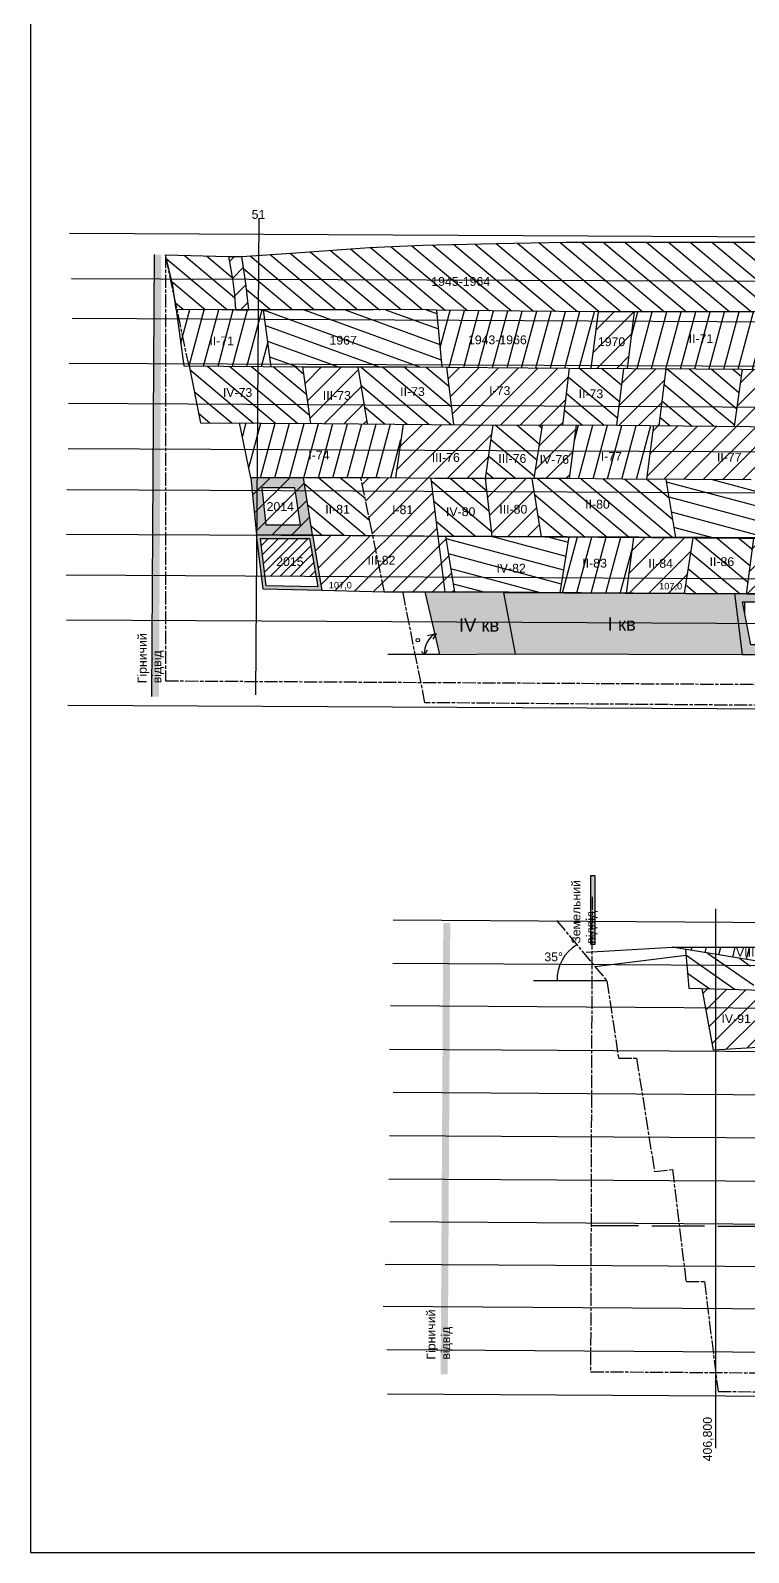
# Model space of a CAD drawing. Header units: millimetres. Extents: x 2676 to 4143, y 514 to 1947.
# Drawn here: x 2676 to 3002, y 514 to 1206 of the extents above; entities that cross this region are included whole.
import ezdxf

# ---------------------------------------------------------------- set-up
doc = ezdxf.new("R2010")
doc.units = ezdxf.units.MM
doc.header["$LTSCALE"] = 0.5
doc.linetypes.add('ACAD_ISO08W100', pattern=[36, 24, -3, 6, -3])
doc.layers.add('горный отвод', color=7, linetype='Continuous')
doc.styles.get("Standard").update_dxf_attribs({"font": 'arial.ttf'})
pattern_1 = [(140, (-3797.864, -1736.868), (-4.0817013, -4.864382), [])]
pattern_2 = [(45, (-3797.864, -1736.868), (-4.490128, 4.490128), [])]
pattern_3 = [(75, (-3797.864, -1736.868), (-6.133629, 1.643501), [])]
pattern_4 = [(165, (-3797.864, -1736.868), (-1.643501, -6.133629), [])]

msp = doc.modelspace()

# ---------------------------------------------------------------- hatches: boundary and pattern name
at = {"layer": 'горный отвод', "ltscale": 0.5}
h = msp.add_hatch(dxfattribs=at)
h.set_pattern_fill('ANSI31', color=256)
h.paths.add_polyline_path([(2780.32, 974.54), (2782.43, 957.39), (2805.53, 957.26), (2802.59, 974.54)], flags=17)
h.paths.add_polyline_path([(2731.41, 1251.59), (3061.24, 1251.59), (3061.24, 1657.59), (2731.41, 1657.59)], flags=9)
h = msp.add_hatch(dxfattribs=at)
h.set_pattern_fill('ANSI31', color=256, scale=2, angle=95)
h.set_pattern_definition(pattern_1)
h.paths.add_polyline_path([(2779.57, 1103.24), (2771.89, 1102.7), (2773.76, 1090.47), (2774.98, 1078.46), (2779.41, 1078.46)])
h.paths.add_polyline_path([(2796.47, 1104.43), (2779.57, 1103.24), (2779.41, 1078.46), (2781.61, 1078.46), (2831.5, 1078.46), (2853.41, 1078.69), (2860.34, 1078.28), (2898.23, 1077.92), (2933.76, 1077.58), (2950.1, 1077.58), (3028.1, 1077.58), (3033.39, 1105.79), (3041.87, 1104.31), (3055.72, 1102.69), (3057.37, 1109.31), (3012.3, 1109.31), (2969.63, 1109.31), (2919.33, 1109.31), (2887.37, 1108.59), (2853.99, 1107.83), (2829.93, 1106.77)])
h = msp.add_hatch(color=1, dxfattribs=at)
h.dxf.hatch_style = 1
h.paths.add_polyline_path([(2731.02, 902.65), (2734.23, 902.63), (2735.38, 1103.64), (2732.2, 1103.64)])
h = msp.add_hatch(dxfattribs=at)
h.set_pattern_fill('ANSI31', color=256, scale=2, angle=95)
h.set_pattern_definition(pattern_1)
h.paths.add_polyline_path([(2740.47, 1089.51), (2741.16, 1084.66), (2742.43, 1078.7), (2762.94, 1078.46), (2769.02, 1078.46), (2768.47, 1085.31), (2767.61, 1092.62), (2765.85, 1102.7), (2737.15, 1103.54)])
h = msp.add_hatch(dxfattribs=at)
h.set_pattern_fill('ANSI31', color=256, scale=2)
h.set_pattern_definition(pattern_2)
h.paths.add_polyline_path([(2767.61, 1092.62), (2768.47, 1085.31), (2769.02, 1078.46), (2774.98, 1078.46), (2773.76, 1090.47), (2771.89, 1102.7), (2765.85, 1102.7)])
h = msp.add_hatch(dxfattribs=at)
h.set_pattern_fill('ANSI31', color=256, scale=2, angle=30)
h.set_pattern_definition(pattern_3)
h.paths.add_polyline_path([(2742.43, 1078.7), (2742.01, 1078.7), (2745.59, 1053.02), (2747.89, 1052.99)])
h.paths.add_polyline_path([(2747.89, 1052.99), (2779.25, 1052.69), (2779.41, 1078.46), (2762.94, 1078.46), (2742.43, 1078.7)])
h.paths.add_polyline_path([(2779.25, 1052.69), (2785.1, 1052.64), (2781.61, 1078.46), (2779.41, 1078.46)])
h = msp.add_hatch(dxfattribs=at)
h.set_pattern_fill('ANSI31', color=256, scale=2, angle=115)
h.set_pattern_definition([(160, (-3797.864, -1736.868), (-2.171828, -5.967048), [])])
h.paths.add_polyline_path([(2785.1, 1052.64), (2799.65, 1052.5), (2846.98, 1052.5), (2862.8, 1052.39), (2860.34, 1078.28), (2853.41, 1078.69), (2831.5, 1078.46), (2781.61, 1078.46)])
h = msp.add_hatch(dxfattribs=at)
h.set_pattern_fill('ANSI31', color=256, scale=2, angle=30)
h.set_pattern_definition(pattern_3)
h.paths.add_polyline_path([(2920.14, 1051.99), (2930.39, 1051.93), (2933.76, 1077.58), (2898.23, 1077.92), (2860.34, 1078.28), (2862.8, 1052.39)])
h = msp.add_hatch(dxfattribs=at)
h.set_pattern_fill('ANSI31', color=256, scale=2)
h.set_pattern_definition(pattern_2)
h.paths.add_polyline_path([(2930.39, 1051.93), (2946.92, 1051.83), (2950.1, 1077.58), (2933.76, 1077.58)])
h = msp.add_hatch(dxfattribs=at)
h.set_pattern_fill('ANSI31', color=256, scale=2, angle=30)
h.set_pattern_definition(pattern_3)
h.paths.add_polyline_path([(2978.48, 1051.64), (3019.95, 1051.39), (3035.85, 1051.19), (3031.61, 1077.58), (3028.1, 1077.58), (2950.1, 1077.58), (2946.92, 1051.83)])
h = msp.add_hatch(dxfattribs=at)
h.set_pattern_fill('ANSI31', color=256, scale=2, angle=95)
h.set_pattern_definition(pattern_1)
h.paths.add_polyline_path([(2747.89, 1052.99), (2753.02, 1027.18), (2779.08, 1027.01), (2779.25, 1052.69)])
h.paths.add_polyline_path([(2799.65, 1052.5), (2779.25, 1052.69), (2779.08, 1027.01), (2803.17, 1026.86)])
h = msp.add_hatch(dxfattribs=at)
h.set_pattern_fill('ANSI31', color=256, scale=2)
h.set_pattern_definition(pattern_2)
h.paths.add_polyline_path([(2803.17, 1026.86), (2808.45, 1026.82), (2828.82, 1026.64), (2824.57, 1052.5), (2799.65, 1052.5)])
h = msp.add_hatch(dxfattribs=at)
h.set_pattern_fill('ANSI31', color=256, scale=2, angle=95)
h.set_pattern_definition(pattern_1)
h.paths.add_polyline_path([(2824.57, 1052.5), (2828.82, 1026.64), (2868.06, 1026.3), (2864.78, 1052.37), (2846.98, 1052.5)])
h = msp.add_hatch(dxfattribs=at)
h.set_pattern_fill('ANSI31', color=256, scale=2)
h.set_pattern_definition(pattern_2)
h.paths.add_polyline_path([(2864.78, 1052.37), (2868.06, 1026.3), (2874.26, 1026.24), (2917.51, 1026.08), (2920.53, 1051.99), (2920.14, 1051.99)])
h = msp.add_hatch(dxfattribs=at)
h.set_pattern_fill('ANSI31', color=256, scale=2, angle=95)
h.set_pattern_definition(pattern_1)
h.paths.add_polyline_path([(2920.53, 1051.99), (2917.51, 1026.08), (2942.22, 1025.99), (2945.39, 1051.84)])
h = msp.add_hatch(dxfattribs=at)
h.set_pattern_fill('ANSI31', color=256, scale=2)
h.set_pattern_definition(pattern_2)
h.paths.add_polyline_path([(2942.22, 1025.99), (2961.33, 1025.8), (2964.46, 1051.72), (2945.39, 1051.84)])
h = msp.add_hatch(dxfattribs=at)
h.set_pattern_fill('ANSI31', color=256, scale=2, angle=95)
h.set_pattern_definition(pattern_1)
h.paths.add_polyline_path([(2964.46, 1051.72), (2961.33, 1025.8), (2995.52, 1025.47), (2999.22, 1051.51), (2978.48, 1051.64)])
h = msp.add_hatch(dxfattribs=at)
h.set_pattern_fill('ANSI31', color=256, scale=2)
h.set_pattern_definition(pattern_2)
h.paths.add_polyline_path([(2995.52, 1025.47), (3002.75, 1025.4), (3016.9, 1025.26), (3019.95, 1051.39), (2999.22, 1051.51)])
h = msp.add_hatch(dxfattribs=at)
h.set_pattern_fill('ANSI31', color=256, scale=2, angle=30)
h.set_pattern_definition(pattern_3)
h.paths.add_polyline_path([(2825.99, 1002.18), (2834.51, 1002.18), (2841.61, 1002.05), (2845.19, 1026.5), (2808.45, 1026.82), (2779.08, 1027.01), (2778.92, 1002.18)])
h.paths.add_polyline_path([(2775.91, 1002.18), (2778.92, 1002.18), (2779.08, 1027.01), (2770.8, 1027.07)])
h = msp.add_hatch(dxfattribs=at)
h.set_pattern_fill('ANSI31', color=256, scale=2)
h.set_pattern_definition(pattern_2)
h.paths.add_polyline_path([(2845.19, 1026.5), (2841.61, 1002.05), (2859.53, 1001.74), (2882.48, 1001.74), (2885.83, 1026.2), (2874.26, 1026.24)])
h = msp.add_hatch(dxfattribs=at)
h.set_pattern_fill('ANSI31', color=256, scale=2, angle=95)
h.set_pattern_definition(pattern_1)
h.paths.add_polyline_path([(2882.48, 1001.74), (2895.96, 1001.74), (2904.58, 1001.74), (2908.24, 1026.12), (2885.83, 1026.2)])
h = msp.add_hatch(dxfattribs=at)
h.set_pattern_fill('ANSI31', color=256, scale=2)
h.set_pattern_definition(pattern_2)
h.paths.add_polyline_path([(2923.79, 1026.06), (2908.24, 1026.12), (2904.58, 1001.74), (2920.55, 1001.74)])
h = msp.add_hatch(dxfattribs=at)
h.set_pattern_fill('ANSI31', color=256, scale=2, angle=30)
h.set_pattern_definition(pattern_3)
h.paths.add_polyline_path([(2942.22, 1025.99), (2923.79, 1026.06), (2920.55, 1001.74), (2944.82, 1001.53), (2955.72, 1001.48), (2958.93, 1025.83)])
h = msp.add_hatch(dxfattribs=at)
h.set_pattern_fill('ANSI31', color=256, scale=2)
h.set_pattern_definition(pattern_2)
h.paths.add_polyline_path([(3026.19, 1000.96), (3029.38, 1025.13), (3002.75, 1025.4), (2958.93, 1025.83), (2955.72, 1001.48), (3003.21, 1001.24)])
h = msp.add_hatch(dxfattribs=at)
h.set_pattern_fill('ANSI31', color=256, scale=2)
h.set_pattern_definition(pattern_2)
h.paths.add_polyline_path([(2799.92, 1002.18), (2778.92, 1002.18), (2778.75, 976.13), (2803.93, 976.13)])
h.paths.add_polyline_path([(2778.92, 1002.18), (2775.91, 1002.18), (2778.52, 976.13), (2778.75, 976.13)])
h = msp.add_hatch(color=5, dxfattribs=at)
h.dxf.hatch_style = 1
h.paths.add_polyline_path([(2778.92, 1002.18), (2778.75, 976.13), (2803.93, 976.13), (2799.92, 1002.18)])
h.paths.add_polyline_path([(2795.95, 997.55), (2798.53, 980.76), (2782.71, 980.76), (2781.03, 997.55)], flags=16)
h.paths.add_polyline_path([(2778.92, 1002.18), (2775.91, 1002.18), (2778.52, 976.13), (2778.75, 976.13)])
h = msp.add_hatch(dxfattribs=at)
h.set_pattern_fill('ANSI31', color=256, scale=2, angle=95)
h.set_pattern_definition(pattern_1)
h.paths.add_polyline_path([(2803.93, 976.13), (2831.36, 975.88), (2825.99, 1002.18), (2799.92, 1002.18)])
h = msp.add_hatch(dxfattribs=at)
h.set_pattern_fill('ANSI31', color=256, scale=2)
h.set_pattern_definition(pattern_2)
h.paths.add_polyline_path([(2857.67, 1001.77), (2834.51, 1002.18), (2825.99, 1002.18), (2831.36, 975.88), (2860.92, 975.62)])
h = msp.add_hatch(dxfattribs=at)
h.set_pattern_fill('ANSI31', color=256, scale=2, angle=95)
h.set_pattern_definition(pattern_1)
h.paths.add_polyline_path([(2882.48, 1001.74), (2859.53, 1001.74), (2857.67, 1001.77), (2860.92, 975.62), (2885.43, 975.46)])
h = msp.add_hatch(dxfattribs=at)
h.set_pattern_fill('ANSI31', color=256, scale=2)
h.set_pattern_definition(pattern_2)
h.paths.add_polyline_path([(2882.48, 1001.74), (2885.43, 975.46), (2907.84, 975.33), (2903.56, 1001.74), (2895.96, 1001.74)])
h = msp.add_hatch(dxfattribs=at)
h.set_pattern_fill('ANSI31', color=256, scale=2, angle=95)
h.set_pattern_definition(pattern_1)
h.paths.add_polyline_path([(2920.55, 1001.74), (2903.56, 1001.74), (2907.84, 975.33), (2958.23, 975.01), (2968.82, 974.94), (2964.47, 1001.43), (2944.82, 1001.53)])
h = msp.add_hatch(dxfattribs=at)
h.set_pattern_fill('ANSI31', color=256, scale=2, angle=120)
h.set_pattern_definition(pattern_4)
h.paths.add_polyline_path([(3003.21, 1001.24), (2964.47, 1001.43), (2968.82, 974.94), (3038.58, 974.45), (3062.29, 974.45), (3065.78, 1000.71), (3047.31, 1000.71)])
h = msp.add_hatch(color=6, dxfattribs=at)
h.dxf.hatch_style = 1
h.paths.add_polyline_path([(2778.75, 976.13), (2778.74, 974.33), (2781.55, 951.5), (2808.23, 950.9), (2803.93, 976.13)])
h.paths.add_polyline_path([(2802.59, 974.54), (2806.33, 952.53), (2782.97, 953.06), (2780.32, 974.54)], flags=16)
h = msp.add_hatch(dxfattribs=at)
h.set_pattern_fill('ANSI31', color=256, scale=2)
h.set_pattern_definition(pattern_2)
h.paths.add_polyline_path([(2836.62, 950.07), (2831.36, 975.88), (2803.93, 976.13), (2808.23, 950.9)])
h = msp.add_hatch(dxfattribs=at)
h.set_pattern_fill('ANSI31', color=256, scale=2)
h.set_pattern_definition(pattern_2)
h.paths.add_polyline_path([(2864.14, 950.07), (2860.92, 975.62), (2831.36, 975.88), (2836.62, 950.07), (2845.06, 950.07)])
h = msp.add_hatch(dxfattribs=at)
h.set_pattern_fill('ANSI31', color=256, scale=2)
h.set_pattern_definition(pattern_2)
h.paths.add_polyline_path([(2864.4, 975.6), (2860.92, 975.62), (2864.14, 950.07), (2868.43, 950.07)])
h = msp.add_hatch(dxfattribs=at)
h.set_pattern_fill('ANSI31', color=256, scale=2, angle=120)
h.set_pattern_definition(pattern_4)
h.paths.add_polyline_path([(2893.04, 950.07), (2916.3, 949.84), (2920.46, 975.25), (2864.4, 975.6), (2868.43, 950.07)])
h = msp.add_hatch(dxfattribs=at)
h.set_pattern_fill('ANSI31', color=256, scale=2, angle=30)
h.set_pattern_definition(pattern_3)
h.paths.add_polyline_path([(2946.48, 949.54), (2949.85, 975.06), (2920.46, 975.25), (2916.3, 949.84)])
h = msp.add_hatch(dxfattribs=at)
h.set_pattern_fill('ANSI31', color=256, scale=2)
h.set_pattern_definition(pattern_2)
h.paths.add_polyline_path([(2976.96, 974.88), (2958.23, 975.01), (2949.85, 975.06), (2946.48, 949.54), (2972.57, 949.54), (2973.03, 949.54)])
h = msp.add_hatch(dxfattribs=at)
h.set_pattern_fill('ANSI31', color=256, scale=2, angle=95)
h.set_pattern_definition(pattern_1)
h.paths.add_polyline_path([(3000.92, 949.29), (3004.3, 974.69), (2976.96, 974.88), (2973.03, 949.54)])
h = msp.add_hatch(dxfattribs=at)
h.set_pattern_fill('ANSI31', color=256, scale=2)
h.set_pattern_definition(pattern_2)
h.paths.add_polyline_path([(3038.58, 974.45), (3004.3, 974.69), (3000.92, 949.29), (3056.52, 948.81), (3084.48, 948.81), (3087.74, 948.81), (3090.99, 974.45), (3074.43, 974.45)])
h = msp.add_hatch(color=6, dxfattribs=at)
h.dxf.hatch_style = 1
h.paths.add_polyline_path([(2890.73, 950.02), (2882.52, 950.07), (2855.1, 950.07), (2858.23, 936.71), (2893.28, 936.53)])
h.paths.add_polyline_path([(2893.28, 936.53), (2858.23, 936.71), (2861.74, 921.77), (2896, 922.14)])
h.paths.add_polyline_path([(2860.95, 929.4), (2889.86, 929.4), (2889.86, 940.77), (2860.95, 940.77)], flags=9)
h = msp.add_hatch(color=1, dxfattribs=at)
h.dxf.hatch_style = 1
h.paths.add_polyline_path([(2997.37, 936), (2893.28, 936.53), (2896, 922.14), (2999.14, 921.79)])
h.paths.add_polyline_path([(2995.72, 949.22), (2890.77, 949.82), (2893.28, 936.53), (2997.37, 936)])
h.paths.add_polyline_path([(2928.55, 929.85), (2951.86, 929.85), (2951.86, 941.21), (2928.55, 941.21)], flags=9)
h = msp.add_hatch(color=1, dxfattribs=at)
h.dxf.hatch_style = 1
h.paths.add_polyline_path([(3023.88, 949.06), (2995.72, 949.22), (2997.37, 936), (3001.23, 935.98), (2999.32, 945.74), (3020.63, 945.74), (3022.19, 935.87), (3025.74, 935.85), (3024.28, 946.23)])
h.paths.add_polyline_path([(3025.74, 935.85), (3022.19, 935.87), (3023.71, 926.16), (3003.14, 926.16), (3001.23, 935.98), (2997.37, 936), (2999.14, 921.79), (3027.71, 921.79)])
h = msp.add_hatch(dxfattribs=at)
h.set_pattern_fill('ANSI31', color=256, scale=2.1, angle=45)
h.paths.add_polyline_path([(3022.19, 935.87), (3001.23, 935.98), (3003.14, 926.16), (3023.71, 926.16)])
h.paths.add_polyline_path([(3020.63, 945.74), (2999.32, 945.74), (3001.23, 935.98), (3022.19, 935.87)])
h.paths.add_polyline_path([(3005.45, 931.19), (3019.88, 931.19), (3019.88, 939.43), (3005.45, 939.43)], flags=9)
h = msp.add_hatch(color=2, dxfattribs=at)
h.dxf.hatch_style = 1
h.paths.add_polyline_path([(2930.24, 790.09), (2932.37, 790.09), (2932.37, 821.16), (2930.24, 821.16)])
h = msp.add_hatch(color=1, dxfattribs=at)
h.dxf.hatch_style = 1
h.paths.add_polyline_path([(2862.2, 594.51), (2865.41, 594.48), (2866.56, 799.71), (2863.38, 799.71)])
h = msp.add_hatch(dxfattribs=at)
h.set_pattern_fill('ANSI31', color=256, scale=2, angle=32)
h.set_pattern_definition([(77, (-3797.864, -1736.868), (-6.18725, 1.428439), [])])
h.paths.add_polyline_path([(3017.2, 788.51), (3011.51, 788.74), (2979.09, 788.74), (2967.44, 788.74), (3005.97, 782.37), (3007.84, 779.22), (3025.4, 778.47), (3051.18, 778.06), (3047.43, 788.08), (3035.24, 787.84), (3032.54, 781.48), (3019.49, 781.48)])
h = msp.add_hatch(dxfattribs=at)
h.set_pattern_fill('ANSI31', color=256, scale=2, angle=100)
h.set_pattern_definition([(145, (-3797.864, -1736.868), (-3.6422104, -5.2016155), [])])
h.paths.add_polyline_path([(3004.76, 769.34), (3002.58, 782.93), (2973.39, 787.75), (2974.92, 770.12)])
h = msp.add_hatch(dxfattribs=at)
h.set_pattern_fill('ANSI31', color=256, scale=2)
h.set_pattern_definition(pattern_2)
h.paths.add_polyline_path([(3004.23, 769.35), (2981.02, 769.96), (2986.12, 741.95), (3008.68, 743.28)])

# ---------------------------------------------------------------- linework, layer by layer
for p, q in [((2778.29, 903.39), (2779.68, 1120.14)), ((3829.33, 1107.2), (2693.59, 1113.24)), ((2730.99, 902.67), (2732.16, 1103.63)), ((2694.54, 1092.76), (3829.56, 1088.65)), ((3829.51, 1068.75), (2694.74, 1074.5)), ((2781.61, 1078.46), (2785.1, 1052.64)), ((2860.34, 1078.28), (2862.8, 1052.39)), ((2933.76, 1077.58), (2930.39, 1051.93)), ((2950.1, 1077.58), (2946.92, 1051.83)), ((2693.47, 1054.25), (3829.73, 1049.53)), ((2803.17, 1026.86), (2799.65, 1052.5)), ((2824.57, 1052.5), (2828.82, 1026.64)), ((2864.78, 1052.37), (2868.06, 1026.3)), ((2920.53, 1051.99), (2917.51, 1026.08)), ((2942.22, 1025.99), (2945.39, 1051.84)), ((2964.46, 1051.72), (2961.33, 1025.8)), ((2999.22, 1051.51), (2995.52, 1025.47)), ((3829.89, 1029.59), (2693.11, 1035.87)), ((2845.19, 1026.5), (2841.61, 1002.05)), ((2885.83, 1026.2), (2882.48, 1001.74)), ((2908.24, 1026.12), (2904.58, 1001.74)), ((2923.79, 1026.06), (2920.55, 1001.74)), ((2958.93, 1025.83), (2955.72, 1001.48)), ((2692.95, 1015.46), (3830.17, 1010.25)), ((3830.36, 991.05), (2692.39, 996.73)), ((2857.67, 1001.77), (2860.92, 975.62)), ((2882.48, 1001.74), (2885.43, 975.46)), ((2903.56, 1001.74), (2907.84, 975.33)), ((2964.47, 1001.43), (2968.82, 974.94)), ((2692.17, 976.54), (3830.07, 971.07)), ((2860.92, 975.62), (2864.14, 950.07)), ((2864.4, 975.6), (2868.43, 950.07)), ((2920.46, 975.25), (2916.3, 949.84)), ((2949.85, 975.06), (2946.48, 949.54)), ((2973.03, 949.54), (2976.96, 974.88)), ((3004.3, 974.69), (3000.92, 949.29)), ((3830.07, 951.51), (2692, 957.9)), ((2836.62, 950.07), (2808.23, 950.9)), ((2893.04, 950.07), (2836.62, 950.07)), ((2946.48, 949.54), (2893.04, 950.07)), ((2972.57, 949.54), (2946.48, 949.54)), ((3056.52, 948.81), (2972.57, 949.54)), ((2692.18, 937.56), (3830.42, 931.72)), ((2692.86, 898.83), (3830.09, 892.84)), ((2987.16, 561.04), (2987.16, 806.21)), ((3672.06, 795.19), (2840.67, 801.03)), ((3671.24, 776.37), (2840.43, 781.29)), ((3671.84, 756.09), (2839.37, 762.11)), ((2838.95, 742.38), (3671.73, 737.27)), ((3671.62, 717.07), (2840.67, 722.74)), ((2839, 703.09), (3671.51, 698.37)), ((3671.39, 678.15), (2838.58, 683.27)), ((2839.17, 664.02), (3671.28, 658.59)), ((2930.5, 662.23), (2952.13, 662.23)), ((2958.15, 662.09), (2982.11, 662.09)), ((2988.13, 661.94), (3012.09, 661.94)), ((3671.17, 639.25), (2837.01, 644.53)), ((2836.07, 625.5), (3671.06, 619.81)), ((3670.95, 600.03), (2837.76, 605.69)), ((3670.84, 580.68), (2838.03, 585.57))]:
    msp.add_line(p, q, dxfattribs=at)
at = {"layer": 'горный отвод', "color": 1, "ltscale": 0.5}
msp.add_line((2861.74, 921.77), (2838.19, 921.77), dxfattribs=at)
at = {"layer": 'горный отвод', "linetype": 'ACAD_ISO08W100', "ltscale": 0.5}
msp.add_line((2930.98, 811.68), (2930.29, 595.75), dxfattribs=at)
at = {"layer": 'горный отвод', "ltscale": 10}
msp.add_line((2932.32, 779.91), (2973.61, 785.15), dxfattribs=at)
at = {"layer": 'горный отвод', "ltscale": 0.5}
for points in [[(2675.85, 513.53), (3863.85, 513.53), (3863.85, 1946.57), (2675.85, 1946.57)], [(2795.95, 997.55), (2781.03, 997.55), (2782.71, 980.76), (2798.53, 980.76)], [(2778.52, 976.13), (2803.93, 976.13), (2808.23, 950.9), (2781.55, 951.5)], [(2780.32, 974.54), (2802.59, 974.54), (2806.33, 952.53), (2782.97, 953.06)]]:
    msp.add_lwpolyline(points, close=True, dxfattribs=at)
for points in [[(2737.15, 1103.54), (2765.85, 1102.7), (2771.89, 1102.7), (2796.47, 1104.43), (2829.93, 1106.77), (2853.99, 1107.83), (2887.37, 1108.59), (2919.33, 1109.31), (2969.63, 1109.31), (3012.3, 1109.31)], [(3028.1, 1077.58), (2950.1, 1077.58), (2933.76, 1077.58), (2898.23, 1077.92), (2860.34, 1078.28), (2853.41, 1078.69), (2831.5, 1078.46), (2781.61, 1078.46), (2762.94, 1078.46), (2742.01, 1078.7), (2740.47, 1089.51), (2737.15, 1103.54)], [(2765.85, 1102.7), (2767.61, 1092.62), (2768.47, 1085.31), (2769.02, 1078.46), (2774.98, 1078.46), (2773.76, 1090.47), (2771.89, 1102.7)], [(2742.01, 1078.7), (2745.59, 1053.02), (2799.65, 1052.5), (2846.98, 1052.5), (2920.14, 1051.99), (2978.48, 1051.64), (3019.95, 1051.39), (3073.68, 1050.73), (3125.1, 1050.13), (3173.59, 1049.57), (3219.68, 1048.58), (3274.91, 1048.58), (3335.19, 1048.58), (3387.59, 1048.58), (3433.53, 1049.07), (3478.26, 1049.07), (3512.79, 1049.07), (3543.75, 1050.14), (3591.48, 1050.14), (3611.45, 1051.86)], [(2747.89, 1052.99), (2753.02, 1027.18), (2808.45, 1026.82), (2874.26, 1026.24), (2942.22, 1025.99), (3002.75, 1025.4), (3080.32, 1024.59), (3140.16, 1024.3), (3215.56, 1023.36), (3275.24, 1022.61), (3332.56, 1022.61), (3387.49, 1022.61), (3449.17, 1022.61), (3498.69, 1022.61), (3572.92, 1022.29), (3588.76, 1022.86), (3620.63, 1022.86), (3630.18, 1022.86), (3640.05, 1023.27), (3652.6, 1022.45), (3660.38, 1052.19)], [(2775.91, 1002.18), (2770.8, 1027.07)], [(2799.92, 1002.18), (2775.91, 1002.18), (2778.52, 976.13), (2803.93, 976.13), (2799.92, 1002.18)], [(3003.21, 1001.24), (2944.82, 1001.53), (2920.55, 1001.74), (2895.96, 1001.74), (2859.53, 1001.74), (2834.51, 1002.18), (2808.97, 1002.18), (2799.92, 1002.18)], [(2803.93, 976.13), (2860.92, 975.62), (2958.23, 975.01), (3038.58, 974.45), (3074.43, 974.45), (3140, 974.45), (3196.93, 975.47), (3200.56, 972.69), (3280.46, 972.69), (3411.82, 972.69), (3443.74, 971.92), (3469.1, 973.31), (3485.62, 973.95), (3490.4, 973.31), (3507.74, 973.31), (3538.58, 973.11), (3559.52, 973.11), (3593.6, 975.39), (3599.33, 975.08), (3625.61, 974.55), (3629.44, 999.58)], [(3139.06, 948.41), (2855.05, 950.25), (2861.74, 921.77), (2896, 922.14)], [(3139.06, 948.41), (2890.77, 949.82), (2896, 922.14), (2999.14, 921.79)], [(3139.06, 948.41), (2995.69, 949.46), (2999.14, 921.79), (3027.71, 921.79)], [(2930.24, 790.09), (2932.37, 790.09), (2932.37, 821.16), (2930.24, 821.16)], [(2930.24, 821.15), (2930.24, 790.09)], [(2928.27, 786.42), (2967.44, 788.74), (2979.09, 788.74), (3011.51, 788.74)], [(3052.66, 774.12), (3028.07, 770.6), (3025.4, 778.47), (3007.84, 779.22), (3005.97, 782.37), (2967.44, 788.74)], [(2973.39, 787.75), (2974.92, 770.12), (3042.9, 768.34), (3042.29, 772.64), (3042.9, 768.34), (3048.67, 743.28), (3008.68, 743.28), (2986.12, 741.95), (2981.02, 769.96)], [(2937.69, 773.43), (2904.32, 773.43)]]:
    msp.add_lwpolyline(points, dxfattribs=at)
at = {"layer": 'горный отвод', "linetype": 'ACAD_ISO08W100', "ltscale": 0.5}
for points in [[(2737.15, 1103.54), (2737.15, 909.81), (3754.3, 903.82), (3754.3, 1107.33), (3754.3, 1107.96)], [(2747.89, 1052.99), (2737.15, 1103.54)], [(3726.09, 1059.99), (3721.92, 1047.74), (3714.23, 1048.05), (3700.3, 997.18), (3689.95, 998.08), (3675.96, 946.67), (3667.41, 946.67), (3654.07, 896.41), (3127.47, 897.73), (2855.05, 899.87), (2845.06, 950.07), (2836.62, 950.07), (2825.99, 1002.18), (2775.91, 1002.18)], [(2914.89, 800.93), (2937.69, 773.43), (2942.97, 738.29), (2951.19, 738.29), (2959.31, 686.84), (2967.51, 687.67), (2973.67, 636.69), (2982.04, 636.69), (2988.2, 586.77), (3240.78, 584.54), (3458.57, 582.74), (3470.8, 633.6), (3478.7, 633.6), (3490.28, 685.31), (3495.75, 685.31), (3507.33, 736.22)], [(2930.29, 595.75), (3518.58, 591.92)]]:
    msp.add_lwpolyline(points, dxfattribs=at)
at = {"layer": 'горный отвод', "color": 1, "ltscale": 0.5}
for points in [[(2999.32, 945.74), (3020.63, 945.74), (3023.71, 926.16), (3003.14, 926.16), (2999.32, 945.74)], [(2860.12, 931.24), (2856.29, 930.27)], [(2860.13, 931.25), (2858.71, 928.7)], [(2855, 921.82), (2853.45, 923.17)], [(2855, 921.82), (2856.15, 923.95)]]:
    msp.add_lwpolyline(points, dxfattribs=at)
msp.add_circle((2851.83, 928.31), 0.768, dxfattribs=at)
msp.add_arc((2863.93, 923.07), 9.02, 114.95183, 187.96201, dxfattribs=at)
at = {"layer": 'горный отвод', "ltscale": 0.5}
msp.add_arc((2933.55, 773.97), 18.46, 120.80248, 181.66929, dxfattribs=at)

# ---------------------------------------------------------------- texts
at = {"layer": 'горный отвод', "ltscale": 0.5, "attachment_point": 1}
for s, insert, char_height in [('51', (2776.31, 1123.85), 4), ('1945-1964', (2857.94, 1093.38), 4), ('II-71', (2757.16, 1066.36), 4), ('1967', (2811.7, 1066.66), 4), ('1943-1966', (2874.59, 1066.84), 4), ('1970', (2933.62, 1065.99), 4), ('II-71', (2974.87, 1067.4), 4), ('III-73', (2808.66, 1041.57), 4), ('II-73', (2843.81, 1043.32), 4), ('I-73', (2884.22, 1043.76), 4), ('II-73', (2924.87, 1042.34), 4), ('I-74', (2802.09, 1014.45), 4), ('III-76', (2858.17, 1013.36), 4), ('III-76', (2888.39, 1012.92), 4), ('I-77', (2934.91, 1013.91), 4), ('II-77', (2987.69, 1013.47), 4), ('2014', (2783.13, 991.06), 4), ('II-81', (2809.78, 989.83), 4), ('I-81', (2840.11, 989.61), 4), ('III-80', (2888.84, 989.82), 4), ('II-80', (2927.84, 992.12), 4), ('2015', (2787.49, 966.02), 4), ('III-82', (2828.91, 966.64), 4), ('II-83', (2926.53, 965.33), 4), ('II-84', (2956.54, 965.23), 4), ('II-86', (2984.36, 966.01), 4), ('107,0', (2811.37, 954.81), 3), ('107,0', (2961.44, 954.37), 3), ('35%%D', (2909.3, 786.33), 4), ('VIII-89', (2996.37, 788.44), 4)]:
    msp.add_mtext_dynamic_manual_height_columns(s, width=2.1867, gutter_width=628.99, heights=[0], dxfattribs=dict(at, insert=insert, char_height=char_height))
at = {"layer": 'горный отвод', "char_height": 4, "width": 13.2102, "attachment_point": 1}
for s, insert in [('IV-73', (2763.27, 1042.92)), ('IV-76', (2907.15, 1012.48)), ('IV-80', (2864.61, 988.71)), ('IV-82', (2887.51, 963.01)), ('IV-91', (2989.75, 758.23))]:
    msp.add_mtext(s, dxfattribs=dict(at, insert=insert))
at = {"layer": 'горный отвод', "color": 7, "ltscale": 0.5, "char_height": 4, "attachment_point": 1}
for s, insert in [('    {\\H1.5x; \\C1;IV кв}', (2861.95, 938.18)), ('    {\\H1.5x; \\C1;I кв}', (2929.55, 938.63))]:
    msp.add_mtext_dynamic_manual_height_columns(s, width=39.9039, gutter_width=628.99, heights=[0], dxfattribs=dict(at, insert=insert))
at = {"layer": 'горный отвод', "ltscale": 0.5, "char_height": 4, "attachment_point": 1, "rotation": 90}
for s, width, insert in [('Гірничий відвід', 24.6495, (2724.62, 908.72)), ('Земельний відвід', 24.6495, (2921.66, 790.33)), ('Гірничий відвід', 24.6495, (2855.8, 601.25)), ('406,800', 2.1867, (2981.4, 555))]:
    msp.add_mtext_dynamic_manual_height_columns(s, width=width, gutter_width=628.99, heights=[0], dxfattribs=dict(at, insert=insert))

doc.saveas('drawing.dxf')
